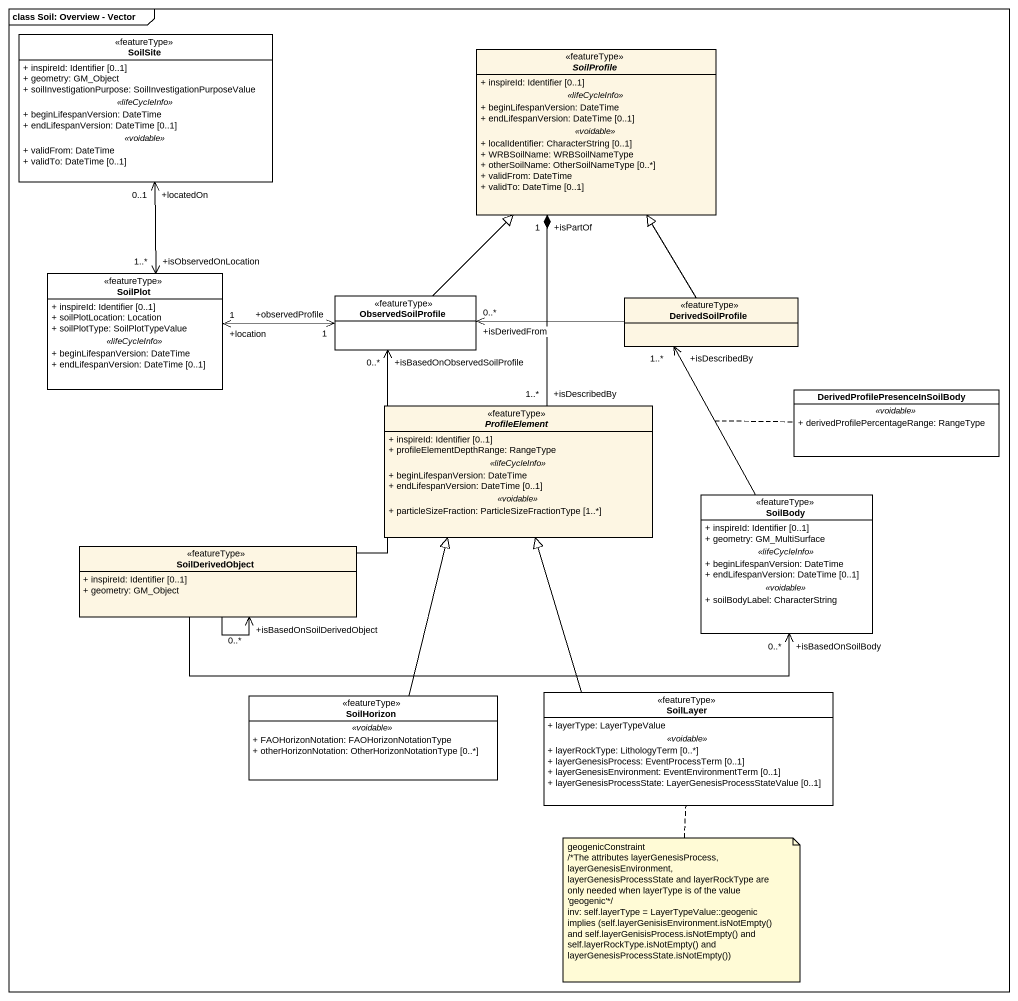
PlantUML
@startuml
mainframe class Soil: Overview - Vector
hide circle
hide empty members
skinparam classAttributeIconSize 0
class SoilSite <<featureType>> #FFFFFF {
  + inspireId: Identifier [0..1]
  + geometry: GM_Object
  + soilInvestigationPurpose: SoilInvestigationPurposeValue
  .. <<lifeCycleInfo>> ..
  + beginLifespanVersion: DateTime
  + endLifespanVersion: DateTime [0..1]
  .. <<voidable>> ..
  + validFrom: DateTime
  + validTo: DateTime [0..1]
}
abstract class SoilProfile <<featureType>> {
  + inspireId: Identifier [0..1]
  .. <<lifeCycleInfo>> ..
  + beginLifespanVersion: DateTime
  + endLifespanVersion: DateTime [0..1]
  .. <<voidable>> ..
  + localIdentifier: CharacterString [0..1]
  + WRBSoilName: WRBSoilNameType
  + otherSoilName: OtherSoilNameType [0..*]
  + validFrom: DateTime
  + validTo: DateTime [0..1]
}
class SoilPlot <<featureType>> #FFFFFF {
  + inspireId: Identifier [0..1]
  + soilPlotLocation: Location
  + soilPlotType: SoilPlotTypeValue
  .. <<lifeCycleInfo>> ..
  + beginLifespanVersion: DateTime
  + endLifespanVersion: DateTime [0..1]
}
class ObservedSoilProfile <<featureType>> #FFFFFF
class DerivedSoilProfile <<featureType>>
class "DerivedProfilePresenceInSoilBody" as DerivedProfilePresenceInSoil #FFFFFF {
  .. <<voidable>> ..
  + derivedProfilePercentageRange: RangeType
}
abstract class ProfileElement <<featureType>> {
  + inspireId: Identifier [0..1]
  + profileElementDepthRange: RangeType
  .. <<lifeCycleInfo>> ..
  + beginLifespanVersion: DateTime
  + endLifespanVersion: DateTime [0..1]
  .. <<voidable>> ..
  + particleSizeFraction: ParticleSizeFractionType [1..*]
}
class SoilBody <<featureType>> #FFFFFF {
  + inspireId: Identifier [0..1]
  + geometry: GM_MultiSurface
  .. <<lifeCycleInfo>> ..
  + beginLifespanVersion: DateTime
  + endLifespanVersion: DateTime [0..1]
  .. <<voidable>> ..
  + soilBodyLabel: CharacterString
}
class SoilDerivedObject <<featureType>> {
  + inspireId: Identifier [0..1]
  + geometry: GM_Object
}
class SoilHorizon <<featureType>> #FFFFFF {
  .. <<voidable>> ..
  + FAOHorizonNotation: FAOHorizonNotationType
  + otherHorizonNotation: OtherHorizonNotationType [0..*]
}
class SoilLayer <<featureType>> #FFFFFF {
  + layerType: LayerTypeValue
  .. <<voidable>> ..
  + layerRockType: LithologyTerm [0..*]
  + layerGenesisProcess: EventProcessTerm [0..1]
  + layerGenesisEnvironment: EventEnvironmentTerm [0..1]
  + layerGenesisProcessState: LayerGenesisProcessStateValue [0..1]
}
SoilSite "+locatedOn\n0..1" <--> "+isObservedOnLocation\n1..*" SoilPlot
ObservedSoilProfile -up-|> SoilProfile
ObservedSoilProfile "+observedProfile\n1" <-left-> "+location\n1" SoilPlot
ObservedSoilProfile "+isDerivedFrom\n0..*" <-right- DerivedSoilProfile
DerivedSoilProfile -up-|> SoilProfile
ProfileElement "+isDescribedBy\n1..*" -up-* "+isPartOf\n1" SoilProfile
SoilBody -up-> "+isDescribedBy\n1..*" DerivedSoilProfile
(SoilBody, DerivedSoilProfile) .. DerivedProfilePresenceInSoil
SoilDerivedObject -up-> "+isBasedOnObservedSoilProfile\n0..*" ObservedSoilProfile
SoilDerivedObject -right-> "+isBasedOnSoilBody\n0..*" SoilBody
SoilDerivedObject --> "+isBasedOnSoilDerivedObject\n0..*" SoilDerivedObject
SoilHorizon -up-|> ProfileElement
SoilLayer -up-|> ProfileElement
note bottom of SoilLayer
  geogenicConstraint
  /*The attributes layerGenesisProcess, layerGenesisEnvironment, layerGenesisProcessState and layerRockType are only needed when layerType is of the value 'geogenic'*/
  inv: self.layerType = LayerTypeValue::geogenic implies (self.layerGenisisEnvironment.isNotEmpty() and self.layerGenisisProcess.isNotEmpty() and self.layerRockType.isNotEmpty() and layerGenesisProcessState.isNotEmpty())
end note
@enduml
